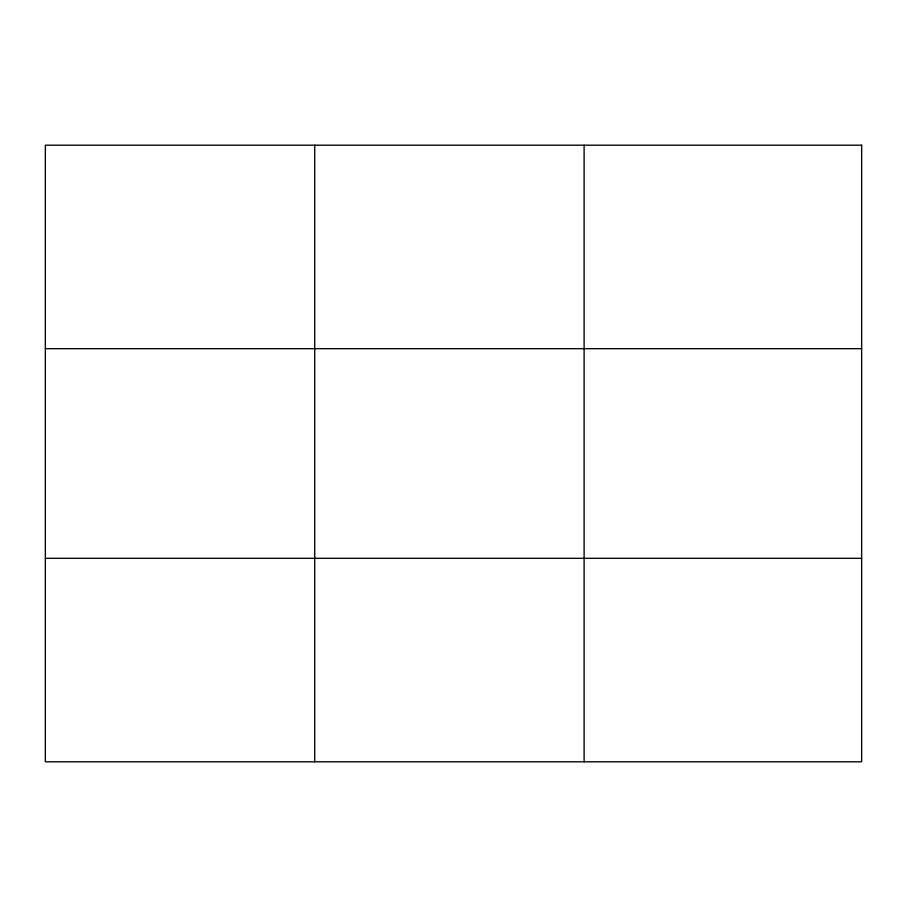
<?xml version="1.0" encoding="UTF-8"?>
<svg xmlns="http://www.w3.org/2000/svg" width="907" height="907" viewBox="0 0 907 907"><rect width="100%" height="100%" fill="white"/><g stroke="black" fill="none" stroke-linecap="round" stroke-linejoin="round"><path stroke-width="1.36" d="M314.729 145.199L314.729 761.801M584.108 145.199L584.108 761.801M45.35 348.673L861.65 348.673M45.35 558.327L861.65 558.327M861.65 145.199L861.65 761.801L45.35 761.801L45.35 145.199L861.65 145.199"/></g></svg>
